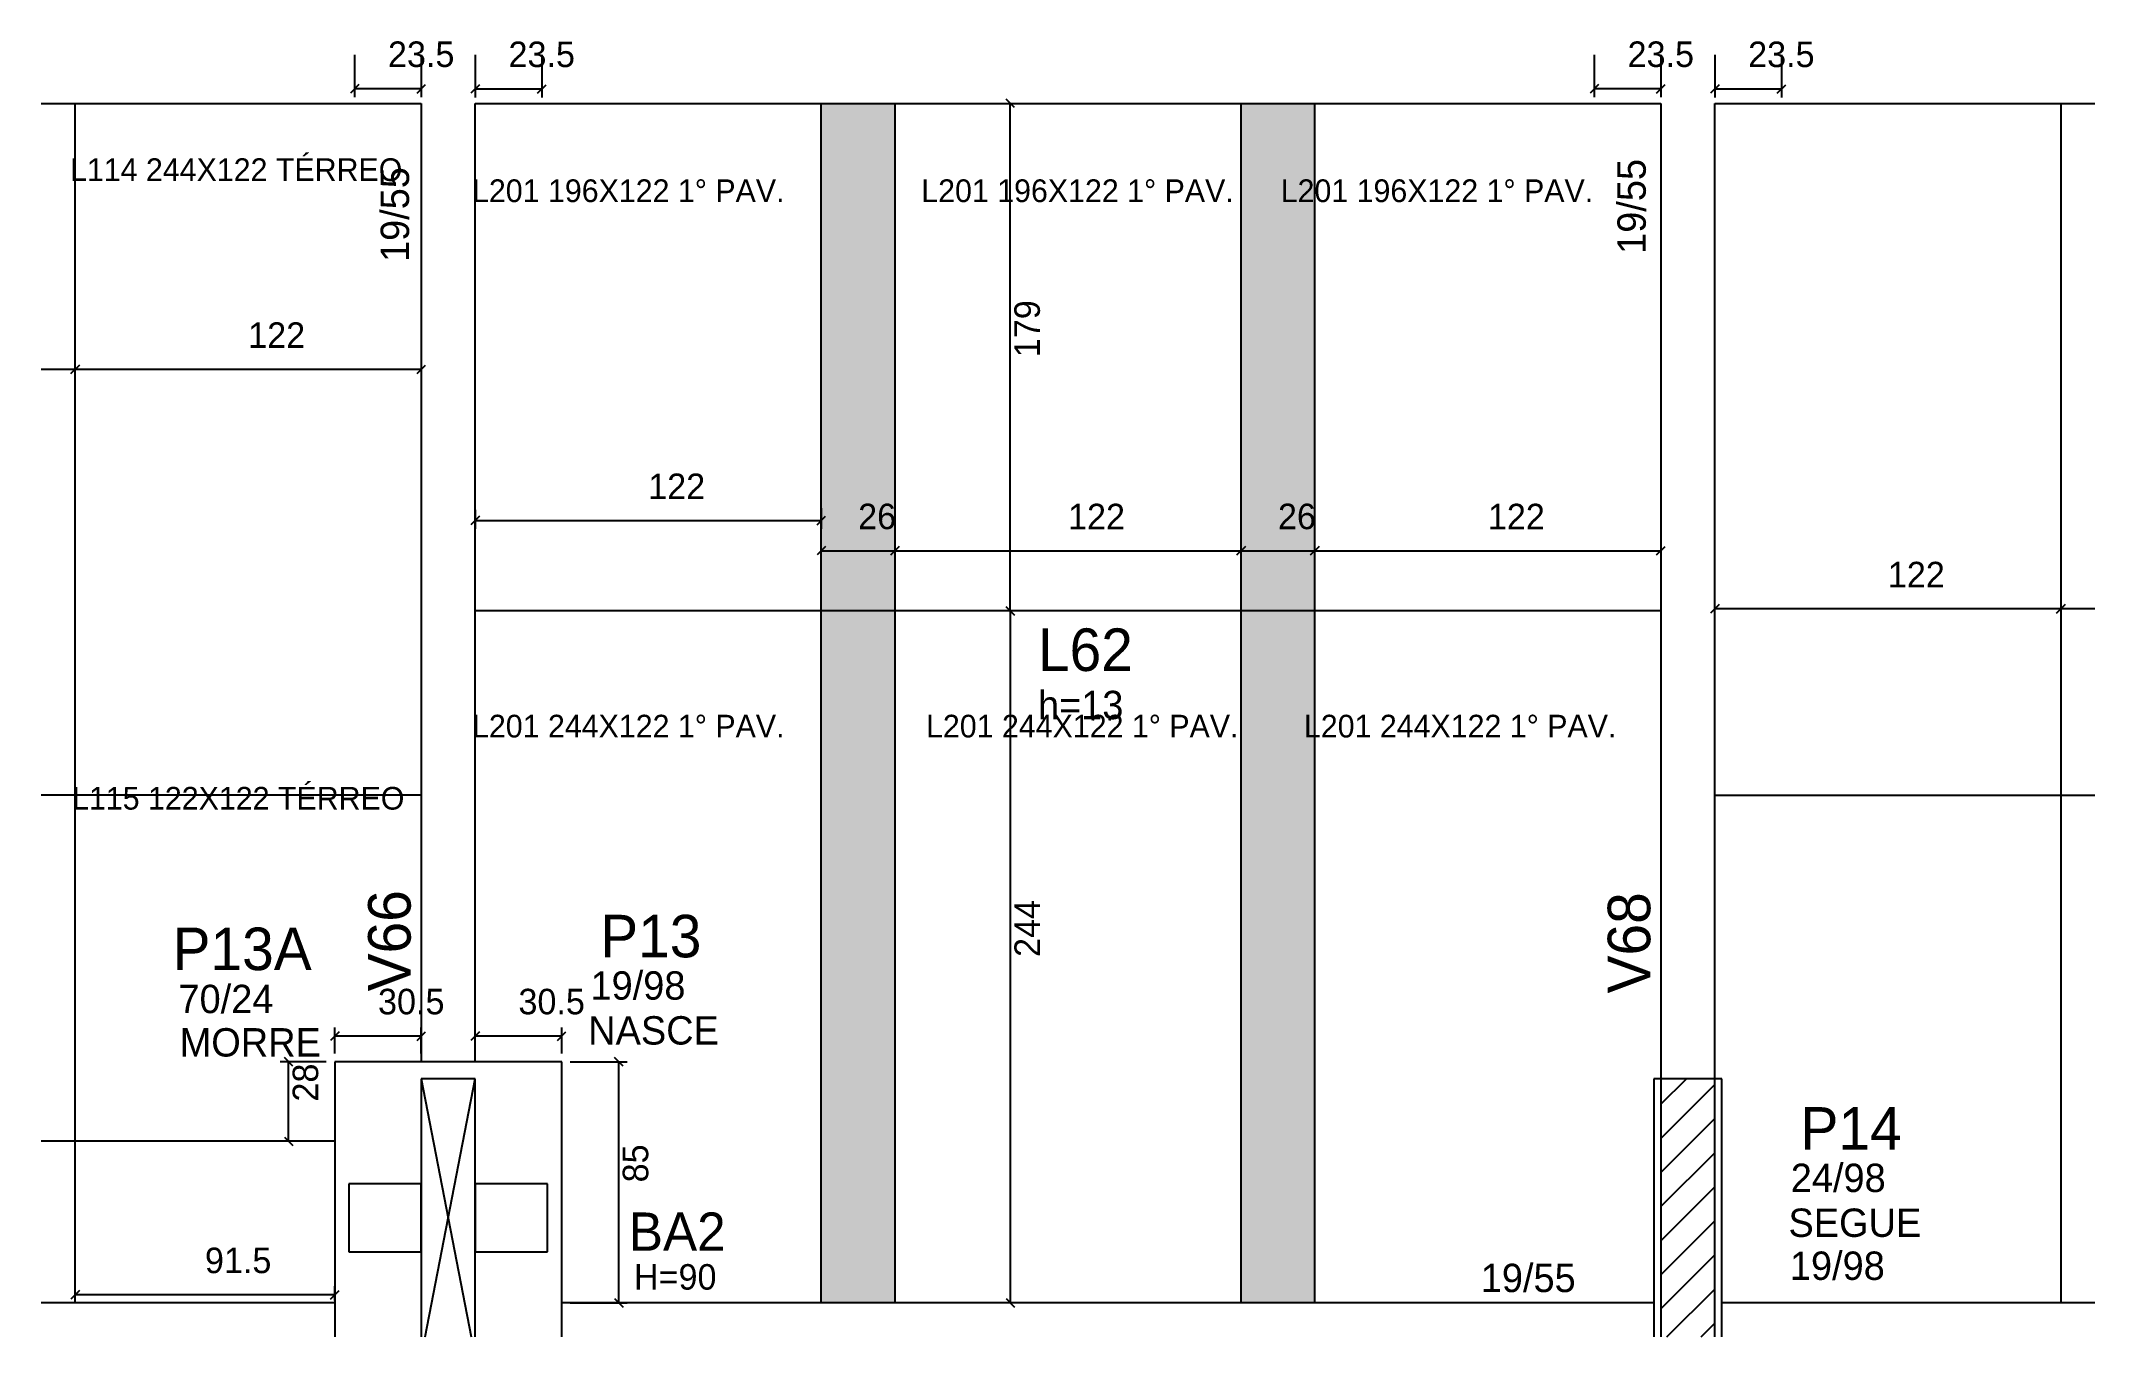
# Model space of a CAD drawing. Header units: metres. Extents: x 4985 to 5709, y 2685 to 3142.
import ezdxf

# ---------------------------------------------------------------- set-up
doc = ezdxf.new("R2010")
doc.units = ezdxf.units.M
for name, color, linetype in [('1', 7, 'Continuous'), ('3', 7, 'Continuous'), ('4', 7, 'Continuous'), ('7', 7, 'Continuous'), ('AUX00', 7, 'Continuous'), ('Hachura', 7, 'Continuous'), ('Painéis', 7, 'Continuous')]:
    doc.layers.add(name, color=color, linetype=linetype)

msp = doc.modelspace()

# ---------------------------------------------------------------- hatches: boundary and pattern name
at = {"layer": 'Hachura'}
h = msp.add_hatch(color=7, dxfattribs=at)
h.dxf.hatch_style = 1
h.paths.add_polyline_path([(5286.16, 3120.17), (5260.16, 3120.17), (5260.16, 2697.17), (5286.16, 2697.17), (5286.16, 3120.17)])
h = msp.add_hatch(color=7, dxfattribs=at)
h.dxf.hatch_style = 1
h.paths.add_polyline_path([(5434.16, 3120.17), (5408.16, 3120.17), (5408.16, 2697.17), (5434.16, 2697.17), (5434.16, 3120.17)])

# ---------------------------------------------------------------- linework, layer by layer
at = {"layer": '1', "color": 1, "lineweight": 25}
for p, q in [((5119.16, 2776.17), (5136.8, 2685.17)), ((5120.51, 2685.17), (5138.16, 2776.17))]:
    msp.add_line(p, q, dxfattribs=at)
at = {"layer": '3', "color": 3, "lineweight": 25}
for p, q in [((5556.16, 2767.19), (5565.13, 2776.17)), ((5556.16, 2755.17), (5575.16, 2774.17)), ((5556.16, 2743.15), (5575.16, 2762.15)), ((5556.16, 2731.13), (5575.16, 2750.13)), ((5556.16, 2719.11), (5575.16, 2738.11)), ((5556.16, 2707.09), (5575.16, 2726.09)), ((5556.16, 2695.07), (5575.16, 2714.07)), ((5558.27, 2685.17), (5575.16, 2702.05)), ((5570.29, 2685.17), (5575.16, 2690.03))]:
    msp.add_line(p, q, dxfattribs=at)
for points in [[(4985.13, 3120.17), (5119.16, 3120.17)], [(5119.16, 3120.17), (5119.16, 2782.17)], [(5138.16, 3120.17), (5556.16, 3120.17)], [(5138.16, 2782.17), (5138.16, 3120.17)], [(5556.16, 3120.17), (5556.16, 2776.17)], [(5575.16, 3120.17), (5709.16, 3120.17)], [(5575.16, 2776.17), (5575.16, 3120.17)], [(5168.66, 2782.17), (5088.66, 2782.17)], [(5088.66, 2782.17), (5088.66, 2685.17)], [(5168.66, 2685.17), (5168.66, 2782.17)], [(5088.66, 2697.17), (4985.13, 2697.17)], [(5553.66, 2697.17), (5168.66, 2697.17)], [(5709.16, 2697.17), (5577.66, 2697.17)]]:
    msp.add_lwpolyline(points, dxfattribs=at)
at = {"layer": '7', "color": 7, "lineweight": 25}
for points in [[(5138.16, 2776.17), (5119.16, 2776.17)], [(5119.16, 2776.17), (5119.16, 2685.17)], [(5138.16, 2685.17), (5138.16, 2776.17)], [(5577.66, 2776.17), (5553.66, 2776.17)], [(5553.66, 2776.17), (5553.66, 2685.17)], [(5575.16, 2776.17), (5556.16, 2776.17)], [(5556.16, 2776.17), (5556.16, 2685.17)], [(5575.16, 2685.17), (5575.16, 2776.17)], [(5577.66, 2685.17), (5577.66, 2776.17)], [(5119.16, 2739.17), (5093.66, 2739.17)], [(5093.66, 2739.17), (5093.66, 2715.17)], [(5119.16, 2715.17), (5119.16, 2739.17)], [(5163.66, 2739.17), (5138.16, 2739.17)], [(5138.16, 2739.17), (5138.16, 2715.17)], [(5163.66, 2715.17), (5163.66, 2739.17)], [(5093.66, 2715.17), (5119.16, 2715.17)], [(5138.16, 2715.17), (5163.66, 2715.17)]]:
    msp.add_lwpolyline(points, dxfattribs=at)
at = {"layer": 'Painéis', "color": 4, "lineweight": 25}
for p, q in [((5095.66, 3137.31), (5095.66, 3122.31)), ((5119.16, 3137.31), (5119.16, 3122.31)), ((5138.16, 3137.31), (5138.16, 3122.26)), ((5161.66, 3137.31), (5161.66, 3122.26)), ((5532.66, 3137.31), (5532.66, 3122.31)), ((5556.16, 3137.31), (5556.16, 3122.31)), ((5575.16, 3137.31), (5575.16, 3122.26)), ((5598.66, 3137.31), (5598.66, 3122.26)), ((5119.16, 3125.31), (5095.66, 3125.31)), ((5138.16, 3125.26), (5161.66, 3125.26)), ((5556.16, 3125.31), (5532.66, 3125.31)), ((5575.16, 3125.26), (5598.66, 3125.26)), ((5326.81, 2941.17), (5326.81, 3120.17)), ((4985.13, 3026.39), (4997.13, 3026.39)), ((4997.13, 3026.39), (5119.16, 3026.39)), ((5138.16, 2976.79), (5138.16, 2970.08)), ((5260.16, 2977.45), (5260.16, 2970.08)), ((5556.16, 2976.79), (5556.16, 2959.42)), ((5138.16, 2973.08), (5260.16, 2973.08)), ((5260.16, 2962.42), (5286.16, 2962.42)), ((5286.16, 2962.42), (5408.16, 2962.42)), ((5408.16, 2962.42), (5434.16, 2962.42)), ((5434.16, 2962.42), (5556.16, 2962.42)), ((5326.81, 2941.17), (5326.81, 2697.17)), ((5697.16, 2941.95), (5575.16, 2941.95)), ((5709.16, 2941.95), (5697.16, 2941.95)), ((5088.66, 2785.17), (5088.66, 2794.24)), ((5119.16, 2791.24), (5088.66, 2791.24)), ((5119.16, 2785.17), (5119.16, 2794.24)), ((5138.16, 2785.17), (5138.16, 2794.24)), ((5168.66, 2791.24), (5138.16, 2791.24)), ((5168.66, 2785.17), (5168.66, 2794.24)), ((5085.66, 2782.17), (5069.4, 2782.17)), ((5072.4, 2754.17), (5072.4, 2782.17)), ((5171.66, 2782.17), (5191.78, 2782.17)), ((5188.78, 2697.17), (5188.78, 2782.17)), ((5085.66, 2754.17), (5069.4, 2754.17)), ((4997.13, 2698.01), (4997.13, 2703.04)), ((5088.66, 2698.01), (5088.66, 2703.04)), ((5088.66, 2700.04), (4997.13, 2700.04)), ((5171.66, 2697.17), (5191.78, 2697.17))]:
    msp.add_line(p, q, dxfattribs=at)
at = {"layer": 'Painéis', "color": 0, "lineweight": 25}
for p, q in [((5097.16, 3126.81), (5094.16, 3123.81)), ((5117.66, 3123.81), (5120.66, 3126.81)), ((5139.66, 3126.76), (5136.66, 3123.76)), ((5160.16, 3123.76), (5163.16, 3126.76)), ((5328.31, 3118.67), (5325.31, 3121.67)), ((5534.16, 3126.81), (5531.16, 3123.81)), ((5554.66, 3123.81), (5557.66, 3126.81)), ((5576.66, 3126.76), (5573.66, 3123.76)), ((5597.16, 3123.76), (5600.16, 3126.76)), ((4995.63, 3024.89), (4998.63, 3027.89)), ((4998.63, 3027.89), (4995.63, 3024.89)), ((5117.66, 3024.89), (5120.66, 3027.89)), ((5139.66, 2974.58), (5136.66, 2971.58)), ((5258.66, 2971.58), (5261.66, 2974.58)), ((5261.66, 2963.92), (5258.66, 2960.92)), ((5284.66, 2960.92), (5287.66, 2963.92)), ((5287.66, 2963.92), (5284.66, 2960.92)), ((5406.66, 2960.92), (5409.66, 2963.92)), ((5409.66, 2963.92), (5406.66, 2960.92)), ((5432.66, 2960.92), (5435.66, 2963.92)), ((5435.66, 2963.92), (5432.66, 2960.92)), ((5554.66, 2960.92), (5557.66, 2963.92)), ((5325.31, 2942.67), (5328.31, 2939.67)), ((5328.31, 2939.67), (5325.31, 2942.67)), ((5576.66, 2943.45), (5573.66, 2940.45)), ((5698.66, 2943.45), (5695.66, 2940.45)), ((5695.66, 2940.45), (5698.66, 2943.45)), ((5090.16, 2792.74), (5087.16, 2789.74)), ((5117.66, 2789.74), (5120.66, 2792.74)), ((5139.66, 2792.74), (5136.66, 2789.74)), ((5167.16, 2789.74), (5170.16, 2792.74)), ((5073.9, 2780.67), (5070.9, 2783.67)), ((5190.28, 2780.67), (5187.28, 2783.67)), ((5070.9, 2755.67), (5073.9, 2752.67)), ((4998.63, 2701.54), (4995.63, 2698.54)), ((5087.16, 2698.54), (5090.16, 2701.54)), ((5187.28, 2698.67), (5190.28, 2695.67)), ((5325.31, 2698.67), (5328.31, 2695.67))]:
    msp.add_line(p, q, dxfattribs=at)
at = {"layer": 'Painéis', "color": 200, "lineweight": 25}
for p, q in [((4997.13, 2697.17), (4997.13, 3120.17)), ((5260.16, 2697.17), (5260.16, 3120.17)), ((5286.16, 2697.17), (5286.16, 3120.17)), ((5408.16, 2697.17), (5408.16, 3120.17)), ((5434.16, 2697.17), (5434.16, 3120.17)), ((5697.16, 3120.17), (5697.16, 2697.17)), ((5556.16, 2941.17), (5138.16, 2941.17)), ((5119.16, 2876.17), (4985.13, 2876.17)), ((5575.16, 2876.17), (5709.16, 2876.17)), ((5088.66, 2754.17), (4985.13, 2754.17))]:
    msp.add_line(p, q, dxfattribs=at)

# ---------------------------------------------------------------- texts
at = {"layer": '3', "color": 3, "lineweight": 25}
for p in [(5550.82, 3067.1), (5114.85, 3064.22)]:
    msp.add_text('19/55', height=10, rotation=90, dxfattribs=at).set_placement(p)
for s, height, p in [('h=13', 10, (5336.55, 2903.01)), ('70/24', 10, (5033.57, 2799.35)), ('19/98', 10, (5178.82, 2804.1)), ('NASCE', 10, (5178, 2788.27)), ('MORRE', 10, (5033.99, 2784.05)), ('24/98', 10, (5601.94, 2736.27)), ('SEGUE', 10, (5601.12, 2720.44)), ('19/98', 10, (5601.62, 2705.28)), ('H=90', 9, (5194.12, 2701.84)), ('19/55', 10, (5492.65, 2700.98))]:
    msp.add_text(s, height=height, dxfattribs=at).set_placement(p)
at = {"layer": '4', "color": 4, "lineweight": 25}
for s, height, p in [('L62', 15, (5336.55, 2920.01)), ('P13', 15, (5182.23, 2819.02)), ('P13A', 15, (5031.47, 2814.51)), ('P14', 15, (5605.35, 2751.2)), ('BA2', 13.5, (5192.33, 2715.55))]:
    msp.add_text(s, height=height, dxfattribs=at).set_placement(p)
for s, p in [('V66', (5115.41, 2807.03)), ('V68', (5552.41, 2806.29))]:
    msp.add_text(s, height=15, rotation=90, dxfattribs=at).set_placement(p)
at = {"layer": 'AUX00', "color": 7, "lineweight": 25}
for s, p in [('L114^J244X122^JTÉRREO', (4995.33, 3092.79)), ('L201^J196X122^J1° PAV.', (5137.05, 3085.36)), ('L201^J196X122^J1° PAV.', (5295.42, 3085.36)), ('L201^J196X122^J1° PAV.', (5422.12, 3085.36)), ('L201^J244X122^J1° PAV.', (5137.05, 2896.56)), ('L201^J244X122^J1° PAV.', (5297.09, 2896.56)), ('L201^J244X122^J1° PAV.', (5430.31, 2896.56)), ('L115^J122X122^JTÉRREO', (4996.05, 2871.12))]:
    msp.add_text(s, height=8, dxfattribs=at).set_placement(p)
at = {"layer": 'Painéis', "color": 240, "lineweight": 25}
for s, p in [('23.5', (5107.41, 3133)), ('23.5', (5149.91, 3132.96)), ('23.5', (5544.41, 3133)), ('23.5', (5586.91, 3132.96)), ('122', (5058.14, 3033.95)), ('122', (5199.16, 2980.63)), ('26', (5273.16, 2970.01)), ('122', (5347.16, 2969.97)), ('26', (5421.16, 2970.01)), ('122', (5495.16, 2969.97)), ('122', (5636.16, 2949.5)), ('30.5', (5103.91, 2798.93)), ('30.5', (5153.41, 2798.93)), ('91.5', (5042.89, 2707.66))]:
    msp.add_text(s, height=9, dxfattribs=at).set_placement(p)
for s, p in [('179', (5337.22, 3030.67)), ('244', (5337.25, 2819.17)), ('28', (5082.81, 2768.17)), ('85', (5199.17, 2739.67))]:
    msp.add_text(s, height=9, rotation=90, dxfattribs=at).set_placement(p)

doc.saveas('drawing.dxf')
